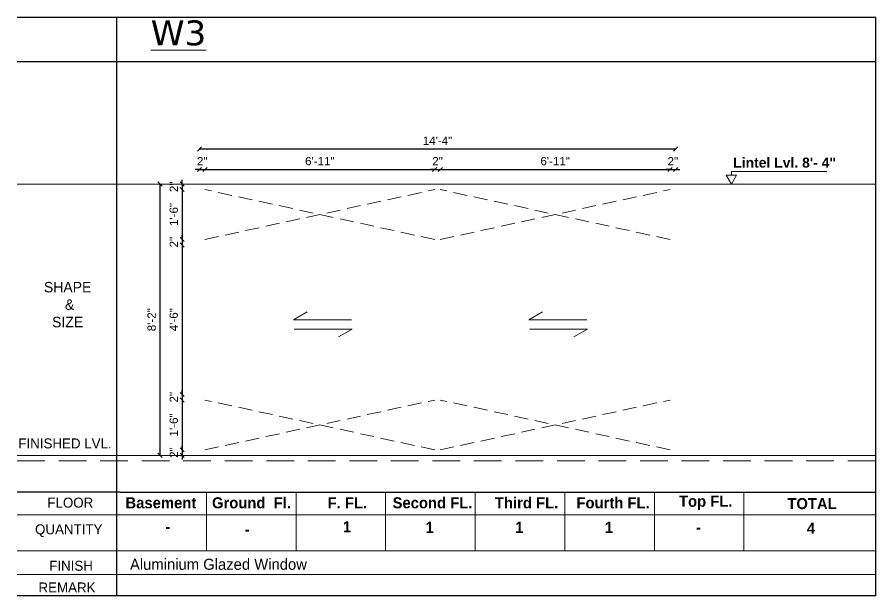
# Model space of a CAD drawing. Header units: inches. Extents: x 10755 to 33653, y -10992 to 10708.
# Drawn here: x 26470.1 to 26780.2, y 8272 to 8481 of the extents above; entities that cross this region are included whole.
import ezdxf

# ---------------------------------------------------------------- set-up
doc = ezdxf.new("R2010")
doc.units = ezdxf.units.IN
doc.header["$MEASUREMENT"] = 0
doc.linetypes.add('DASHED', pattern=[0.75, 0.5, -0.25])
for name, color, linetype, lineweight in [('dimension inter - 8', 6, 'Continuous', 13), ('Dimention', 4, 'Continuous', 15), ('ELE 2', 3, 'Continuous', 9), ('hatch3', 43, 'Continuous', 5), ('int dim', 6, 'Continuous', 15), ('PLASTER', 50, 'Continuous', 9), ('Text', 150, 'Continuous', 18), ('wall', 1, 'Continuous', 35)]:
    doc.layers.add(name, color=color, linetype=linetype, lineweight=lineweight)
doc.layers.add('ele 3', color=6, linetype='Continuous')
doc.layers.add('text 100', color=4, linetype='Continuous')
doc.layers.get('dimension inter - 8').off()
doc.styles.add('ordinary', font='arial.ttf')
doc.styles.add('SCALE 50', font='GOTHIC.TTF', dxfattribs={"height": 100})
doc.styles.get("Standard").update_dxf_attribs({"font": 'arial.ttf'})
doc.styles.add('Title Text', font='arialbd.ttf')
doc.dimstyles.new('Copy(2) of 96', dxfattribs={"dimtxt": 3, "dimasz": 1.5, "dimexe": 0.5, "dimexo": 0.5, "dimgap": 1.5, "dimtad": 1, "dimdec": 1, "dimzin": 11, "dimdsep": 46, "dimlunit": 4, "dimtxsty": 'ordinary', "dimblk": 'OBLIQUE', "dimcen": 0.09, "dimse1": 1, "dimse2": 1, "dimclrt": 7, "dimazin": 0, "dimtfac": 1, "dimtdec": 1, "dimtix": 1, "dimtmove": 2, "dimatfit": 3, "dimldrblk": 'leader', "dimfxl": 0.5, "dimfxlon": 1, "dimtolj": 1, "dimtzin": 0, "dimarcsym": 0})

# ---------------------------------------------------------------- blocks, each defined once
blk = doc.blocks.new('*U1893')
blk.add_line((-3.85, 0), (3.85, 0))
blk.add_lwpolyline([(0, 0), (1.52, 2.64), (-1.52, 2.64)], close=True)
blk.add_lwpolyline([(0, 2.64), (0, 3.74), (28.74, 3.74)])
at = {"style": 'Title Text'}
blk.add_attdef('SILL', (0.57, 4.95), '', height=3, dxfattribs=at)
blk = doc.blocks.new('w3')
at = {"layer": 'hatch3', "linetype": 'DASHED', "lineweight": 0, "ltscale": 10}
for p, q in [((23324.03, 1912.52), (23241.03, 1930.52)), ((23241.03, 1912.52), (23324.03, 1930.52)), ((23409.03, 1912.52), (23326.03, 1930.52)), ((23326.03, 1912.52), (23409.03, 1930.52)), ((23324.03, 1836.52), (23241.03, 1854.52)), ((23241.03, 1836.52), (23324.03, 1854.52)), ((23409.03, 1836.52), (23326.03, 1854.52)), ((23326.03, 1836.52), (23409.03, 1854.52))]:
    blk.add_line(p, q, dxfattribs=at)
at = {"layer": 'Text'}
for points in [[(23293.96, 1883.52), (23273, 1883.52), (23277.95, 1886.38)], [(23378.96, 1883.52), (23358, 1883.52), (23362.95, 1886.38)], [(23273.28, 1880.16), (23294.24, 1880.16), (23289.29, 1877.3)], [(23358.28, 1880.16), (23379.24, 1880.16), (23374.29, 1877.3)]]:
    blk.add_lwpolyline(points, dxfattribs=at)
blk = doc.blocks.new('_Oblique')
at = {"layer": 'wall', "color": 0, "lineweight": -2}
blk.add_line((-0.5, -0.5), (0.5, 0.5), dxfattribs=at)
blk = doc.blocks.new('*D3506')
at = {"layer": 'Defpoints', "color": 0, "transparency": 16777216}
for p in [(26537.92, 8425.95), (26535.92, 8420.73), (26537.92, 8418.73)]:
    blk.add_point(p, dxfattribs=at)
at = {"layer": 'Dimention', "color": 0, "lineweight": -2, "transparency": 16777216}
for p, q in [((26535.92, 8425.95), (26534.42, 8425.95)), ((26535.92, 8425.95), (26537.92, 8425.95)), ((26537.92, 8425.95), (26539.42, 8425.95))]:
    blk.add_line(p, q, dxfattribs=at)
at = {"layer": 'Dimention', "color": 0, "lineweight": -2, "transparency": 16777216, "xscale": 1.5, "yscale": 1.5, "zscale": 1.5}
blk.add_blockref('_Oblique', (26535.92, 8425.95), dxfattribs=at)
at = {"layer": 'Dimention', "color": 0, "lineweight": -2, "transparency": 16777216, "xscale": 1.5, "yscale": 1.5, "zscale": 1.5, "rotation": 180}
blk.add_blockref('_Oblique', (26537.92, 8425.95), dxfattribs=at)
at = {"layer": 'Dimention', "color": 7, "transparency": 16777216, "insert": (26536.92, 8428.96), "char_height": 3, "attachment_point": 5, "style": 'ordinary'}
blk.add_mtext('\\A1;2"', dxfattribs=at)
blk = doc.blocks.new('leader')
blk.add_solid([(-1.34, 0.32), (0, 0), (-1.34, -0.32)])
blk = doc.blocks.new('*D3507')
at = {"layer": 'Defpoints', "color": 0, "transparency": 16777216}
for p in [(26620.92, 8425.95), (26537.92, 8418.73), (26620.92, 8418.73)]:
    blk.add_point(p, dxfattribs=at)
at = {"layer": 'Dimention', "color": 0, "lineweight": -2, "transparency": 16777216}
blk.add_line((26537.92, 8425.95), (26620.92, 8425.95), dxfattribs=at)
at = {"layer": 'Dimention', "color": 0, "lineweight": -2, "transparency": 16777216, "xscale": 1.5, "yscale": 1.5, "zscale": 1.5, "rotation": 180}
blk.add_blockref('_Oblique', (26537.92, 8425.95), dxfattribs=at)
at = {"layer": 'Dimention', "color": 0, "lineweight": -2, "transparency": 16777216, "xscale": 1.5, "yscale": 1.5, "zscale": 1.5}
blk.add_blockref('_Oblique', (26620.92, 8425.95), dxfattribs=at)
at = {"layer": 'Dimention', "color": 7, "transparency": 16777216, "insert": (26579.42, 8428.98), "char_height": 3, "attachment_point": 5, "style": 'ordinary'}
blk.add_mtext('\\A1;6\'-11"', dxfattribs=at)
blk = doc.blocks.new('*D3508')
at = {"layer": 'Defpoints', "color": 0, "transparency": 16777216}
for p in [(26622.92, 8425.95), (26620.92, 8418.73), (26622.92, 8418.73)]:
    blk.add_point(p, dxfattribs=at)
at = {"layer": 'Dimention', "color": 0, "lineweight": -2, "transparency": 16777216}
for p, q in [((26620.92, 8425.95), (26619.42, 8425.95)), ((26620.92, 8425.95), (26622.92, 8425.95)), ((26622.92, 8425.95), (26624.42, 8425.95))]:
    blk.add_line(p, q, dxfattribs=at)
at = {"layer": 'Dimention', "color": 0, "lineweight": -2, "transparency": 16777216, "xscale": 1.5, "yscale": 1.5, "zscale": 1.5}
blk.add_blockref('_Oblique', (26620.92, 8425.95), dxfattribs=at)
at = {"layer": 'Dimention', "color": 0, "lineweight": -2, "transparency": 16777216, "xscale": 1.5, "yscale": 1.5, "zscale": 1.5, "rotation": 180}
blk.add_blockref('_Oblique', (26622.92, 8425.95), dxfattribs=at)
at = {"layer": 'Dimention', "color": 7, "transparency": 16777216, "insert": (26621.92, 8428.96), "char_height": 3, "attachment_point": 5, "style": 'ordinary'}
blk.add_mtext('\\A1;2"', dxfattribs=at)
blk = doc.blocks.new('*D3509')
at = {"layer": 'Defpoints', "color": 0, "transparency": 16777216}
for p in [(26705.92, 8425.95), (26622.92, 8418.73), (26705.92, 8418.73)]:
    blk.add_point(p, dxfattribs=at)
at = {"layer": 'Dimention', "color": 0, "lineweight": -2, "transparency": 16777216}
blk.add_line((26622.92, 8425.95), (26705.92, 8425.95), dxfattribs=at)
at = {"layer": 'Dimention', "color": 0, "lineweight": -2, "transparency": 16777216, "xscale": 1.5, "yscale": 1.5, "zscale": 1.5, "rotation": 180}
blk.add_blockref('_Oblique', (26622.92, 8425.95), dxfattribs=at)
at = {"layer": 'Dimention', "color": 0, "lineweight": -2, "transparency": 16777216, "xscale": 1.5, "yscale": 1.5, "zscale": 1.5}
blk.add_blockref('_Oblique', (26705.92, 8425.95), dxfattribs=at)
at = {"layer": 'Dimention', "color": 7, "transparency": 16777216, "insert": (26664.42, 8428.98), "char_height": 3, "attachment_point": 5, "style": 'ordinary'}
blk.add_mtext('\\A1;6\'-11"', dxfattribs=at)
blk = doc.blocks.new('*D3510')
at = {"layer": 'Defpoints', "color": 0, "transparency": 16777216}
for p in [(26707.92, 8425.95), (26707.92, 8420.73), (26705.92, 8418.73)]:
    blk.add_point(p, dxfattribs=at)
at = {"layer": 'Dimention', "color": 0, "lineweight": -2, "transparency": 16777216}
for p, q in [((26705.92, 8425.95), (26704.42, 8425.95)), ((26705.92, 8425.95), (26707.92, 8425.95)), ((26707.92, 8425.95), (26709.42, 8425.95))]:
    blk.add_line(p, q, dxfattribs=at)
at = {"layer": 'Dimention', "color": 0, "lineweight": -2, "transparency": 16777216, "xscale": 1.5, "yscale": 1.5, "zscale": 1.5}
blk.add_blockref('_Oblique', (26705.92, 8425.95), dxfattribs=at)
at = {"layer": 'Dimention', "color": 0, "lineweight": -2, "transparency": 16777216, "xscale": 1.5, "yscale": 1.5, "zscale": 1.5, "rotation": 180}
blk.add_blockref('_Oblique', (26707.92, 8425.95), dxfattribs=at)
at = {"layer": 'Dimention', "color": 7, "transparency": 16777216, "insert": (26706.92, 8428.96), "char_height": 3, "attachment_point": 5, "style": 'ordinary'}
blk.add_mtext('\\A1;2"', dxfattribs=at)
blk = doc.blocks.new('*D3456')
at = {"layer": 'Defpoints', "color": 0, "transparency": 16777216}
for p in [(26535.92, 8433.37), (26535.92, 8420.73), (26707.92, 8420.73)]:
    blk.add_point(p, dxfattribs=at)
at = {"layer": 'Dimention', "color": 0, "lineweight": -2, "transparency": 16777216}
blk.add_line((26707.92, 8433.37), (26535.92, 8433.37), dxfattribs=at)
at = {"layer": 'Dimention', "color": 0, "lineweight": -2, "transparency": 16777216, "xscale": 1.5, "yscale": 1.5, "zscale": 1.5, "rotation": 180}
blk.add_blockref('_Oblique', (26535.92, 8433.37), dxfattribs=at)
at = {"layer": 'Dimention', "color": 0, "lineweight": -2, "transparency": 16777216, "xscale": 1.5, "yscale": 1.5, "zscale": 1.5}
blk.add_blockref('_Oblique', (26707.92, 8433.37), dxfattribs=at)
at = {"layer": 'Dimention', "color": 7, "transparency": 16777216, "insert": (26621.92, 8436.38), "char_height": 3, "attachment_point": 5, "style": 'ordinary'}
blk.add_mtext('\\A1;14\'-4"', dxfattribs=at)
blk = doc.blocks.new('*D3457')
at = {"layer": 'Defpoints', "color": 0, "transparency": 16777216}
for p in [(26535.92, 8420.73), (26529.69, 8418.73), (26537.92, 8418.73)]:
    blk.add_point(p, dxfattribs=at)
at = {"layer": 'Dimention', "color": 0, "lineweight": -2, "transparency": 16777216}
for p, q in [((26529.69, 8420.73), (26529.69, 8422.23)), ((26529.69, 8420.73), (26529.69, 8418.73)), ((26529.69, 8418.73), (26529.69, 8417.23))]:
    blk.add_line(p, q, dxfattribs=at)
at = {"layer": 'Dimention', "color": 0, "lineweight": -2, "transparency": 16777216, "xscale": 1.5, "yscale": 1.5, "zscale": 1.5}
for p, rotation in [((26529.69, 8420.73), 270), ((26529.69, 8418.73), 90)]:
    blk.add_blockref('_Oblique', p, dxfattribs=dict(at, rotation=rotation))
at = {"layer": 'Dimention', "color": 7, "transparency": 16777216, "insert": (26526.68, 8419.73), "char_height": 3, "attachment_point": 5, "rotation": 90, "style": 'ordinary'}
blk.add_mtext('\\A1;2"', dxfattribs=at)
blk = doc.blocks.new('*D3511')
at = {"layer": 'Defpoints', "color": 0, "transparency": 16777216}
for p in [(26537.92, 8418.73), (26529.69, 8400.73), (26537.92, 8400.73)]:
    blk.add_point(p, dxfattribs=at)
at = {"layer": 'Dimention', "color": 0, "lineweight": -2, "transparency": 16777216}
blk.add_line((26529.69, 8418.73), (26529.69, 8400.73), dxfattribs=at)
at = {"layer": 'Dimention', "color": 0, "lineweight": -2, "transparency": 16777216, "xscale": 1.5, "yscale": 1.5, "zscale": 1.5}
for p, rotation in [((26529.69, 8418.73), 90), ((26529.69, 8400.73), 270)]:
    blk.add_blockref('_Oblique', p, dxfattribs=dict(at, rotation=rotation))
at = {"layer": 'Dimention', "color": 7, "transparency": 16777216, "insert": (26526.66, 8409.73), "char_height": 3, "attachment_point": 5, "rotation": 90, "style": 'ordinary'}
blk.add_mtext('\\A1;1\'-6"', dxfattribs=at)
blk = doc.blocks.new('*D3512')
at = {"layer": 'Defpoints', "color": 0, "transparency": 16777216}
for p in [(26537.92, 8400.73), (26529.69, 8398.73), (26537.92, 8398.73)]:
    blk.add_point(p, dxfattribs=at)
at = {"layer": 'Dimention', "color": 0, "lineweight": -2, "transparency": 16777216}
for p, q in [((26529.69, 8400.73), (26529.69, 8402.23)), ((26529.69, 8400.73), (26529.69, 8398.73)), ((26529.69, 8398.73), (26529.69, 8397.23))]:
    blk.add_line(p, q, dxfattribs=at)
at = {"layer": 'Dimention', "color": 0, "lineweight": -2, "transparency": 16777216, "xscale": 1.5, "yscale": 1.5, "zscale": 1.5}
for p, rotation in [((26529.69, 8400.73), 270), ((26529.69, 8398.73), 90)]:
    blk.add_blockref('_Oblique', p, dxfattribs=dict(at, rotation=rotation))
at = {"layer": 'Dimention', "color": 7, "transparency": 16777216, "insert": (26526.68, 8399.73), "char_height": 3, "attachment_point": 5, "rotation": 90, "style": 'ordinary'}
blk.add_mtext('\\A1;2"', dxfattribs=at)
blk = doc.blocks.new('*D3513')
at = {"layer": 'Defpoints', "color": 0, "transparency": 16777216}
for p in [(26537.92, 8398.73), (26529.69, 8344.73), (26537.92, 8344.73)]:
    blk.add_point(p, dxfattribs=at)
at = {"layer": 'Dimention', "color": 0, "lineweight": -2, "transparency": 16777216}
blk.add_line((26529.69, 8398.73), (26529.69, 8344.73), dxfattribs=at)
at = {"layer": 'Dimention', "color": 0, "lineweight": -2, "transparency": 16777216, "xscale": 1.5, "yscale": 1.5, "zscale": 1.5}
for p, rotation in [((26529.69, 8398.73), 90), ((26529.69, 8344.73), 270)]:
    blk.add_blockref('_Oblique', p, dxfattribs=dict(at, rotation=rotation))
at = {"layer": 'Dimention', "color": 7, "transparency": 16777216, "insert": (26526.66, 8371.73), "char_height": 3, "attachment_point": 5, "rotation": 90, "style": 'ordinary'}
blk.add_mtext('\\A1;4\'-6"', dxfattribs=at)
blk = doc.blocks.new('*D3514')
at = {"layer": 'Defpoints', "color": 0, "transparency": 16777216}
for p in [(26537.92, 8344.73), (26529.69, 8342.73), (26537.92, 8342.73)]:
    blk.add_point(p, dxfattribs=at)
at = {"layer": 'Dimention', "color": 0, "lineweight": -2, "transparency": 16777216}
for p, q in [((26529.69, 8344.73), (26529.69, 8346.23)), ((26529.69, 8344.73), (26529.69, 8342.73)), ((26529.69, 8342.73), (26529.69, 8341.23))]:
    blk.add_line(p, q, dxfattribs=at)
at = {"layer": 'Dimention', "color": 0, "lineweight": -2, "transparency": 16777216, "xscale": 1.5, "yscale": 1.5, "zscale": 1.5}
for p, rotation in [((26529.69, 8344.73), 270), ((26529.69, 8342.73), 90)]:
    blk.add_blockref('_Oblique', p, dxfattribs=dict(at, rotation=rotation))
at = {"layer": 'Dimention', "color": 7, "transparency": 16777216, "insert": (26526.68, 8343.73), "char_height": 3, "attachment_point": 5, "rotation": 90, "style": 'ordinary'}
blk.add_mtext('\\A1;2"', dxfattribs=at)
blk = doc.blocks.new('*D3515')
at = {"layer": 'Defpoints', "color": 0, "transparency": 16777216}
for p in [(26537.92, 8342.73), (26529.69, 8324.73), (26537.92, 8324.73)]:
    blk.add_point(p, dxfattribs=at)
at = {"layer": 'Dimention', "color": 0, "lineweight": -2, "transparency": 16777216}
blk.add_line((26529.69, 8342.73), (26529.69, 8324.73), dxfattribs=at)
at = {"layer": 'Dimention', "color": 0, "lineweight": -2, "transparency": 16777216, "xscale": 1.5, "yscale": 1.5, "zscale": 1.5}
for p, rotation in [((26529.69, 8342.73), 90), ((26529.69, 8324.73), 270)]:
    blk.add_blockref('_Oblique', p, dxfattribs=dict(at, rotation=rotation))
at = {"layer": 'Dimention', "color": 7, "transparency": 16777216, "insert": (26526.66, 8333.73), "char_height": 3, "attachment_point": 5, "rotation": 90, "style": 'ordinary'}
blk.add_mtext('\\A1;1\'-6"', dxfattribs=at)
blk = doc.blocks.new('*D3516')
at = {"layer": 'Defpoints', "color": 0, "transparency": 16777216}
for p in [(26537.92, 8324.73), (26529.69, 8322.73), (26537.66, 8322.73)]:
    blk.add_point(p, dxfattribs=at)
at = {"layer": 'Dimention', "color": 0, "lineweight": -2, "transparency": 16777216}
for p, q in [((26529.69, 8324.73), (26529.69, 8326.23)), ((26529.69, 8324.73), (26529.69, 8322.73)), ((26529.69, 8322.73), (26529.69, 8321.23))]:
    blk.add_line(p, q, dxfattribs=at)
at = {"layer": 'Dimention', "color": 0, "lineweight": -2, "transparency": 16777216, "xscale": 1.5, "yscale": 1.5, "zscale": 1.5}
for p, rotation in [((26529.69, 8324.73), 270), ((26529.69, 8322.73), 90)]:
    blk.add_blockref('_Oblique', p, dxfattribs=dict(at, rotation=rotation))
at = {"layer": 'Dimention', "color": 7, "transparency": 16777216, "insert": (26526.68, 8323.73), "char_height": 3, "attachment_point": 5, "rotation": 90, "style": 'ordinary'}
blk.add_mtext('\\A1;2"', dxfattribs=at)
blk = doc.blocks.new('*D3517')
at = {"layer": 'Defpoints', "color": 0, "transparency": 16777216}
for p in [(26521.7, 8420.73), (26535.92, 8420.73), (26535.92, 8322.73)]:
    blk.add_point(p, dxfattribs=at)
at = {"layer": 'Dimention', "color": 0, "lineweight": -2, "transparency": 16777216}
blk.add_line((26521.7, 8322.73), (26521.7, 8420.73), dxfattribs=at)
at = {"layer": 'Dimention', "color": 0, "lineweight": -2, "transparency": 16777216, "xscale": 1.5, "yscale": 1.5, "zscale": 1.5}
for p, rotation in [((26521.7, 8420.73), 90), ((26521.7, 8322.73), 270)]:
    blk.add_blockref('_Oblique', p, dxfattribs=dict(at, rotation=rotation))
at = {"layer": 'Dimention', "color": 7, "transparency": 16777216, "insert": (26518.67, 8371.73), "char_height": 3, "attachment_point": 5, "rotation": 90, "style": 'ordinary'}
blk.add_mtext('\\A1;8\'-2"', dxfattribs=at)

msp = doc.modelspace()

# ---------------------------------------------------------------- linework, layer by layer
at = {"layer": 'ELE 2', "ltscale": 12}
for p, q in [((26538.474, 8288.208), (26538.474, 8309.503)), ((26570.832, 8288.208), (26570.832, 8309.503)), ((26603.191, 8288.208), (26603.191, 8309.503)), ((26635.549, 8288.208), (26635.549, 8309.503)), ((26667.908, 8288.208), (26667.908, 8309.503)), ((26700.266, 8288.208), (26700.266, 8309.503)), ((26732.624, 8288.208), (26732.624, 8309.503)), ((26780.245, 8301.246), (26470.092, 8301.246)), ((26780.245, 8288.208), (26470.092, 8288.208)), ((26780.245, 8279.668), (26470.092, 8279.668))]:
    msp.add_line(p, q, dxfattribs=at)
at = {"layer": 'ele 3', "ltscale": 12}
for p, q in [((26470.092, 8480.989), (26780.245, 8480.989)), ((26506.115, 8272.01), (26506.115, 8480.989)), ((26780.245, 8272.01), (26780.245, 8480.989)), ((26470.092, 8464.963), (26780.245, 8464.963)), ((26507.294, 8309.503), (26470.092, 8309.503)), ((26507.294, 8309.503), (26780.245, 8309.503)), ((26780.245, 8272.01), (26470.092, 8272.01))]:
    msp.add_line(p, q, dxfattribs=at)
at = {"layer": 'hatch3', "linetype": 'DASHED', "lineweight": 0, "ltscale": 20}
msp.add_line((26470.092, 8320.731), (26780.245, 8320.731), dxfattribs=at)
at = {"layer": 'PLASTER', "ltscale": 50}
for p, q in [((26470.092, 8420.731), (26780.245, 8420.731)), ((26470.092, 8322.731), (26780.245, 8322.731))]:
    msp.add_line(p, q, dxfattribs=at)

# ---------------------------------------------------------------- block references
at = {"layer": 'dimension inter - 8'}
msp.add_blockref('w3', (3296.896, 6488.209), dxfattribs=at)
at = {"layer": 'int dim', "xscale": 1.199999999953434, "yscale": 1.199999999953434, "zscale": 1.199999999953434}
msp.add_blockref('*U1893', (26728.053, 8420.731), dxfattribs=at).add_auto_attribs({'SILL': 'Lintel Lvl. 8\'- 4"'})

# ---------------------------------------------------------------- texts
at = {"layer": 'Text', "ltscale": 100, "style": 'SCALE 50'}
for s, p in [('QUANTITY', (26476.56, 8294.222)), ('FINISH', (26481.668, 8281.068)), ('REMARK', (26477.79, 8273.224))]:
    msp.add_text(s, height=3.6, dxfattribs=at).set_placement(p)
at = {"layer": 'Text', "insert": (26518.338, 8479.82), "char_height": 9, "width": 62.34375, "attachment_point": 1}
msp.add_mtext('{\\fVerdana|b0|i0|c0|p34;\\LW3}', dxfattribs=at)
at = {"layer": 'Text', "ltscale": 100, "style": 'SCALE 50'}
for s, insert, char_height, width, attachment_point in [('{\\H1.05x;SHAPE\\P & \\PSIZE}', (26488.321, 8377.162), 3.6, 26.74181, 5), ('FLOOR ', (26480.997, 8307.469), 3.6, 17.88742, 1), ('{\\fCentury Gothic|b1|i0|c0|p34;Basement}', (26522.001, 8305.578), 4, 40.38197, 5), ('{\\fCentury Gothic|b1|i0|c0|p34;Ground  Fl.}', (26554.727, 8305.578), 4, 40.38197, 5), ('{\\fCentury Gothic|b1|i0|c0|p34;F. FL.}', (26589.372, 8305.578), 4, 40.38197, 5), ('{\\fCentury Gothic|b1|i0|c0|p34;Second FL.}', (26620.108, 8305.578), 4, 40.38197, 5), ('{\\fCentury Gothic|b1|i0|c0|p34;Third FL.}', (26654.089, 8305.578), 4, 40.38197, 5), ('{\\fCentury Gothic|b1|i0|c0|p34;Fourth FL.}', (26685.326, 8305.578), 4, 40.38197, 5), ('{\\fCentury Gothic|b1|i0|c0|p34;Top FL.}', (26718.806, 8305.578), 4, 40.38197, 5), ('{\\fCentury Gothic|b1|i0|c0|p34;TOTAL}', (26757.196, 8305.295), 4, 40.38197, 5), ('{\\fCentury Gothic|b1|i0|c0|p34;-}', (26524.518, 8296.961), 4, 40.38197, 5), ('{\\fCentury Gothic|b1|i0|c0|p34;1}', (26589.235, 8296.961), 4, 40.38197, 5), ('{\\fCentury Gothic|b1|i0|c0|p34;1}', (26619.121, 8296.745), 4, 40.38197, 5), ('{\\fCentury Gothic|b1|i0|c0|p34;1}', (26651.479, 8296.745), 4, 40.38197, 5), ('{\\fCentury Gothic|b1|i0|c0|p34;1}', (26683.838, 8296.745), 4, 40.38197, 5), ('{\\fCentury Gothic|b1|i0|c0|p34;4}', (26756.835, 8296.433), 4, 40.38197, 5), ('{\\fCentury Gothic|b1|i0|c0|p34;-}', (26553.18, 8295.995), 4, 40.38197, 5), ('{\\fCentury Gothic|b1|i0|c0|p34;-}', (26716.196, 8296.745), 4, 40.38197, 5), ('Aluminium Glazed Window', (26510.839, 8283.376), 4, 82.89521, 4)]:
    msp.add_mtext(s, dxfattribs=dict(at, insert=insert, char_height=char_height, width=width, attachment_point=attachment_point))
at = {"layer": 'text 100', "ltscale": 100, "insert": (26470.516, 8328.85), "char_height": 3.6, "width": 55.57455, "attachment_point": 1, "style": 'SCALE 50'}
msp.add_mtext('FINISHED LVL.', dxfattribs=at)

# ---------------------------------------------------------------- dimensions: what is measured, and where the dimension line sits
at = {"layer": 'Dimention'}
for base, p1, p2, picture, middle in [((26535.924, 8433.373), (26707.924, 8420.731), (26535.924, 8420.731), '*D3456', (26621.924, 8436.379)), ((26537.924, 8425.951), (26535.924, 8420.731), (26537.924, 8418.731), '*D3506', (26536.924, 8428.957)), ((26620.924, 8425.951), (26537.924, 8418.731), (26620.924, 8418.731), '*D3507', (26579.424, 8428.983)), ((26622.924, 8425.951), (26620.924, 8418.731), (26622.924, 8418.731), '*D3508', (26621.924, 8428.957)), ((26705.924, 8425.951), (26622.924, 8418.731), (26705.924, 8418.731), '*D3509', (26664.424, 8428.983)), ((26707.924, 8425.951), (26705.924, 8418.731), (26707.924, 8420.731), '*D3510', (26706.924, 8428.957))]:
    dim = msp.add_linear_dim(base=base, p1=p1, p2=p2, dimstyle='Copy(2) of 96', dxfattribs=at)
    dim.commit()
    dim.dimension.update_dxf_attribs({"geometry": picture, "text_midpoint": middle})
for base, p1, p2, picture, middle in [((26521.698, 8420.731), (26535.924, 8322.731), (26535.924, 8420.731), '*D3517', (26518.666, 8371.731)), ((26529.688, 8418.731), (26535.924, 8420.731), (26537.924, 8418.731), '*D3457', (26526.682, 8419.731)), ((26529.688, 8400.731), (26537.924, 8418.731), (26537.924, 8400.731), '*D3511', (26526.656, 8409.731)), ((26529.688, 8398.731), (26537.924, 8400.731), (26537.924, 8398.731), '*D3512', (26526.682, 8399.731)), ((26529.688, 8344.731), (26537.924, 8398.731), (26537.924, 8344.731), '*D3513', (26526.656, 8371.731)), ((26529.688, 8342.731), (26537.924, 8344.731), (26537.924, 8342.731), '*D3514', (26526.682, 8343.731)), ((26529.688, 8324.731), (26537.924, 8342.731), (26537.924, 8324.731), '*D3515', (26526.656, 8333.731)), ((26529.688, 8322.731), (26537.924, 8324.731), (26537.658, 8322.731), '*D3516', (26526.682, 8323.731))]:
    dim = msp.add_linear_dim(base=base, p1=p1, p2=p2, angle=90, dimstyle='Copy(2) of 96', dxfattribs=at)
    dim.commit()
    dim.dimension.update_dxf_attribs({"geometry": picture, "text_midpoint": middle})

doc.saveas('drawing.dxf')
